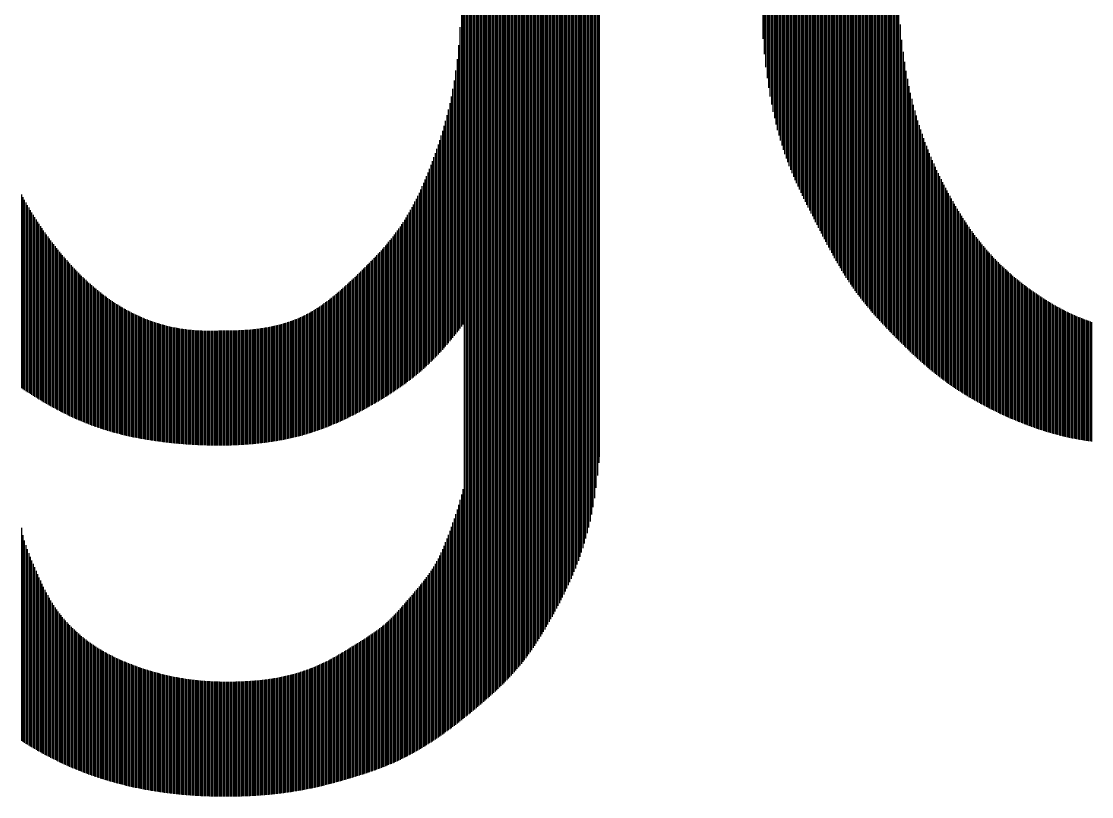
# Model space of a CAD drawing. Extents: x -2502 to 14741, y -2417 to 9756.
# Drawn here: x 14424.6 to 14523.5, y -1718.4 to -1646.8 of the extents above; entities that cross this region are included whole.
import ezdxf
from ezdxf.enums import TextEntityAlignment as Align

# ---------------------------------------------------------------- set-up
doc = ezdxf.new("R2010")
doc.units = 0
doc.header["$LTSCALE"] = 60
doc.header["$MEASUREMENT"] = 0
doc.layers.add('RLA-FORMATO', color=7, linetype='CONTINUOUS')
doc.layers.add('RLA-LOGO', color=7, linetype='CONTINUOUS')
doc.styles.add('ROMAND', font='romand', dxfattribs={"height": 31.5})
doc.styles.add('ROMANS', font='ROMANS.shx', dxfattribs={"height": 16.87})

# ---------------------------------------------------------------- blocks, each defined once
blk = doc.blocks.new('viñeta-rl')
at = {"layer": 'RLA-LOGO', "color": 8, "true_color": 0x707070}
for p, q in [((-89.316, 269.608), (-89.316, 244.897)), ((-89.271, 269.608), (-89.271, 232.77)), ((-89.226, 269.608), (-89.226, 232.807)), ((-89.181, 269.608), (-89.181, 232.844)), ((-89.136, 269.608), (-89.136, 232.881)), ((-89.091, 269.608), (-89.091, 232.918)), ((-89.046, 269.608), (-89.046, 232.956)), ((-89.001, 269.608), (-89.001, 232.994)), ((-88.956, 269.608), (-88.956, 233.032)), ((-88.911, 269.608), (-88.911, 233.07)), ((-88.866, 269.608), (-88.866, 233.108)), ((-88.821, 269.608), (-88.821, 233.147)), ((-88.776, 269.608), (-88.776, 233.185)), ((-88.731, 269.608), (-88.731, 233.224)), ((-88.686, 269.608), (-88.686, 233.264)), ((-88.641, 269.608), (-88.641, 233.303)), ((-88.596, 269.608), (-88.596, 233.343)), ((-88.551, 269.608), (-88.551, 233.383)), ((-88.506, 269.608), (-88.506, 233.423)), ((-88.461, 269.608), (-88.461, 233.464)), ((-88.416, 269.608), (-88.416, 233.505)), ((-88.371, 269.608), (-88.371, 233.546)), ((-88.326, 269.608), (-88.326, 233.588)), ((-88.281, 269.608), (-88.281, 233.63)), ((-88.236, 269.608), (-88.236, 233.673)), ((-88.191, 269.608), (-88.191, 233.716)), ((-88.146, 269.608), (-88.146, 233.76)), ((-88.101, 269.608), (-88.101, 233.805)), ((-88.056, 269.608), (-88.056, 233.85)), ((-88.011, 269.608), (-88.011, 233.895)), ((-87.966, 269.608), (-87.966, 233.942)), ((-87.921, 269.608), (-87.921, 233.989)), ((-87.876, 269.608), (-87.876, 234.036)), ((-87.831, 269.608), (-87.831, 234.085)), ((-87.786, 269.608), (-87.786, 234.135)), ((-87.741, 269.608), (-87.741, 234.185)), ((-87.696, 269.608), (-87.696, 234.237)), ((-87.651, 269.608), (-87.651, 234.289)), ((-87.606, 269.608), (-87.606, 234.343)), ((-87.561, 269.608), (-87.561, 234.398)), ((-87.516, 269.608), (-87.516, 234.455)), ((-87.471, 269.608), (-87.471, 234.512)), ((-87.426, 269.608), (-87.426, 234.571)), ((-87.381, 269.608), (-87.381, 234.631)), ((-87.336, 269.608), (-87.336, 234.693)), ((-87.291, 269.608), (-87.291, 234.756)), ((-87.246, 269.608), (-87.246, 234.82)), ((-87.201, 269.608), (-87.201, 234.885)), ((-87.156, 269.608), (-87.156, 234.952)), ((-87.111, 269.608), (-87.111, 235.02)), ((-87.066, 269.608), (-87.066, 235.089)), ((-87.021, 269.608), (-87.021, 235.16)), ((-86.976, 269.608), (-86.976, 235.232)), ((-86.931, 269.608), (-86.931, 235.305)), ((-86.886, 269.608), (-86.886, 235.379)), ((-86.841, 269.608), (-86.841, 235.455)), ((-86.796, 269.608), (-86.796, 235.531)), ((-86.751, 269.608), (-86.751, 235.609)), ((-86.706, 269.608), (-86.706, 235.687)), ((-86.661, 269.608), (-86.661, 235.767)), ((-86.616, 269.608), (-86.616, 235.847)), ((-86.571, 269.608), (-86.571, 235.929)), ((-86.526, 269.608), (-86.526, 236.011)), ((-86.481, 269.608), (-86.481, 236.094)), ((-86.436, 269.608), (-86.436, 236.179)), ((-86.391, 269.608), (-86.391, 236.265)), ((-86.346, 269.608), (-86.346, 236.352)), ((-86.301, 269.608), (-86.301, 236.441)), ((-86.256, 269.608), (-86.256, 236.531)), ((-86.211, 269.608), (-86.211, 236.623)), ((-86.166, 269.608), (-86.166, 236.717)), ((-86.121, 269.608), (-86.121, 236.814)), ((-86.076, 269.608), (-86.076, 236.912)), ((-86.031, 269.608), (-86.031, 237.013)), ((-85.986, 269.608), (-85.986, 237.117)), ((-85.941, 269.608), (-85.941, 237.224)), ((-85.896, 269.608), (-85.896, 237.334)), ((-85.851, 269.608), (-85.851, 237.448)), ((-85.806, 269.608), (-85.806, 237.567)), ((-85.761, 269.608), (-85.761, 237.69)), ((-85.716, 269.608), (-85.716, 237.82)), ((-85.671, 269.608), (-85.671, 237.956)), ((-85.626, 269.608), (-85.626, 238.099)), ((-85.581, 269.608), (-85.581, 238.251)), ((-85.536, 269.608), (-85.536, 238.414)), ((-85.491, 269.608), (-85.491, 238.588)), ((-85.446, 269.608), (-85.446, 238.778)), ((-85.401, 269.608), (-85.401, 238.987)), ((-85.356, 269.608), (-85.356, 239.221)), ((-85.311, 269.608), (-85.311, 239.492)), ((-85.266, 269.608), (-85.266, 239.814)), ((-85.221, 269.608), (-85.221, 240.188)), ((-85.176, 269.608), (-85.176, 240.587)), ((-85.154, 240.771), (-85.154, 269.608)), ((-75.992, 266.874), (-75.992, 244.388)), ((-75.947, 266.918), (-75.947, 244.343)), ((-76.307, 266.548), (-76.307, 244.71)), ((-76.262, 266.596), (-76.262, 244.663)), ((-76.217, 266.643), (-76.217, 244.617)), ((-76.172, 266.69), (-76.172, 244.571)), ((-76.127, 266.737), (-76.127, 244.525)), ((-76.082, 266.783), (-76.082, 244.479)), ((-76.037, 266.829), (-76.037, 244.434)), ((-89.361, 266.409), (-89.361, 244.837)), ((-76.622, 266.195), (-76.622, 245.049)), ((-76.577, 266.248), (-76.577, 245)), ((-76.532, 266.299), (-76.532, 244.95)), ((-76.487, 266.35), (-76.487, 244.901)), ((-76.442, 266.4), (-76.442, 244.853)), ((-76.397, 266.45), (-76.397, 244.805)), ((-76.352, 266.499), (-76.352, 244.757)), ((-76.892, 265.866), (-76.892, 245.36)), ((-76.847, 265.923), (-76.847, 245.307)), ((-76.802, 265.979), (-76.802, 245.254)), ((-76.757, 266.034), (-76.757, 245.202)), ((-76.712, 266.089), (-76.712, 245.151)), ((-76.667, 266.142), (-76.667, 245.1)), ((-77.117, 265.568), (-77.117, 245.64)), ((-77.072, 265.63), (-77.072, 245.582)), ((-77.027, 265.69), (-77.027, 245.526)), ((-76.982, 265.75), (-76.982, 245.47)), ((-76.937, 265.809), (-76.937, 245.415)), ((-77.342, 265.242), (-77.342, 245.944)), ((-77.297, 265.31), (-77.297, 245.881)), ((-77.252, 265.376), (-77.252, 245.819)), ((-77.207, 265.441), (-77.207, 245.758)), ((-77.162, 265.505), (-77.162, 245.698)), ((-77.567, 264.887), (-77.567, 246.28)), ((-77.522, 264.961), (-77.522, 246.21)), ((-77.477, 265.033), (-77.477, 246.142)), ((-77.432, 265.104), (-77.432, 246.075)), ((-77.387, 265.174), (-77.387, 246.009)), ((-77.747, 264.582), (-77.747, 246.571)), ((-77.702, 264.66), (-77.702, 246.497)), ((-77.657, 264.737), (-77.657, 246.423)), ((-77.612, 264.812), (-77.612, 246.351)), ((-77.927, 264.259), (-77.927, 246.882)), ((-77.882, 264.341), (-77.882, 246.803)), ((-77.837, 264.422), (-77.837, 246.725)), ((-77.792, 264.503), (-77.792, 246.647)), ((-78.107, 263.92), (-78.107, 247.211)), ((-78.062, 264.006), (-78.062, 247.127)), ((-78.017, 264.091), (-78.017, 247.045)), ((-77.972, 264.175), (-77.972, 246.963)), ((-78.287, 263.568), (-78.287, 247.553)), ((-78.242, 263.657), (-78.242, 247.467)), ((-78.197, 263.745), (-78.197, 247.381)), ((-78.152, 263.833), (-78.152, 247.295)), ((-78.422, 263.298), (-78.422, 247.816)), ((-78.377, 263.389), (-78.377, 247.728)), ((-78.332, 263.478), (-78.332, 247.641)), ((-78.602, 262.934), (-78.602, 248.17)), ((-78.557, 263.026), (-78.557, 248.081)), ((-78.512, 263.117), (-78.512, 247.993)), ((-78.467, 263.208), (-78.467, 247.905)), ((-78.737, 262.657), (-78.737, 248.438)), ((-78.692, 262.75), (-78.692, 248.348)), ((-78.647, 262.842), (-78.647, 248.259)), ((-78.917, 262.276), (-78.917, 248.803)), ((-78.872, 262.373), (-78.872, 248.71)), ((-78.827, 262.469), (-78.827, 248.619)), ((-78.782, 262.563), (-78.782, 248.528)), ((-79.052, 261.976), (-79.052, 249.088)), ((-79.007, 262.078), (-79.007, 248.992)), ((-78.962, 262.178), (-78.962, 248.897)), ((-79.187, 261.659), (-79.187, 249.39)), ((-79.142, 261.767), (-79.142, 249.287)), ((-79.097, 261.873), (-79.097, 249.187)), ((-79.322, 261.316), (-79.322, 249.716)), ((-79.277, 261.434), (-79.277, 249.604)), ((-79.232, 261.548), (-79.232, 249.495)), ((-79.457, 260.934), (-79.457, 250.079)), ((-79.412, 261.067), (-79.412, 249.953)), ((-79.367, 261.194), (-79.367, 249.832)), ((-79.547, 260.645), (-79.547, 250.352)), ((-79.502, 260.794), (-79.502, 250.212)), ((-79.637, 260.322), (-79.637, 250.655)), ((-79.592, 260.488), (-79.592, 250.499)), ((-79.727, 259.956), (-79.727, 250.997)), ((-79.682, 260.145), (-79.682, 250.82)), ((-79.772, 259.754), (-79.772, 251.186)), ((-79.862, 259.307), (-79.862, 251.612)), ((-79.817, 259.538), (-79.817, 251.39)), ((-79.907, 259.06), (-79.907, 251.855)), ((-79.952, 258.793), (-79.952, 252.123)), ((-79.997, 258.501), (-79.997, 252.423)), ((-80.042, 258.175), (-80.042, 252.764)), ((-80.087, 257.8), (-80.087, 253.156)), ((-80.132, 257.348), (-80.132, 253.628)), ((-89.406, 254.917), (-89.406, 244.777)), ((-75.902, 254.077), (-75.902, 244.299)), ((-89.451, 253.994), (-89.451, 244.718)), ((-89.496, 253.439), (-89.496, 244.659)), ((-75.857, 253.604), (-75.857, 244.254)), ((-75.812, 253.237), (-75.812, 244.21)), ((-89.541, 253.008), (-89.541, 244.601)), ((-75.767, 252.925), (-75.767, 244.166)), ((-89.631, 252.355), (-89.631, 244.488)), ((-89.586, 252.655), (-89.586, 244.544)), ((-75.722, 252.65), (-75.722, 244.122)), ((-75.677, 252.404), (-75.677, 244.079)), ((-89.676, 252.094), (-89.676, 244.432)), ((-75.632, 252.18), (-75.632, 244.036)), ((-89.721, 251.863), (-89.721, 244.377)), ((-75.587, 251.973), (-75.587, 243.993)), ((-75.542, 251.781), (-75.542, 243.95)), ((-89.811, 251.461), (-89.811, 244.27)), ((-89.766, 251.654), (-89.766, 244.323)), ((-75.497, 251.601), (-75.497, 243.908)), ((-75.452, 251.432), (-75.452, 243.866)), ((-89.901, 251.113), (-89.901, 244.165)), ((-89.856, 251.282), (-89.856, 244.217)), ((-75.407, 251.272), (-75.407, 243.825)), ((-75.362, 251.12), (-75.362, 243.784)), ((-89.991, 250.801), (-89.991, 244.063)), ((-89.946, 250.953), (-89.946, 244.114)), ((-75.317, 250.976), (-75.317, 243.743)), ((-75.272, 250.838), (-75.272, 243.702)), ((-75.227, 250.705), (-75.227, 243.663)), ((-90.126, 250.377), (-90.126, 243.916)), ((-90.081, 250.513), (-90.081, 243.964)), ((-90.036, 250.654), (-90.036, 244.013)), ((-75.182, 250.578), (-75.182, 243.623)), ((-75.137, 250.456), (-75.137, 243.584)), ((-90.216, 250.116), (-90.216, 243.822)), ((-90.171, 250.245), (-90.171, 243.869)), ((-75.092, 250.337), (-75.092, 243.545)), ((-75.047, 250.222), (-75.047, 243.507)), ((-75.002, 250.111), (-75.002, 243.469)), ((-90.351, 249.75), (-90.351, 243.686)), ((-90.306, 249.869), (-90.306, 243.731)), ((-90.261, 249.991), (-90.261, 243.776)), ((-74.957, 250.002), (-74.957, 243.431)), ((-74.912, 249.897), (-74.912, 243.394)), ((-74.867, 249.794), (-74.867, 243.358)), ((-90.486, 249.409), (-90.486, 243.558)), ((-90.441, 249.52), (-90.441, 243.6)), ((-90.396, 249.634), (-90.396, 243.643)), ((-74.822, 249.693), (-74.822, 243.321)), ((-74.777, 249.595), (-74.777, 243.286)), ((-74.732, 249.499), (-74.732, 243.25)), ((-74.687, 249.405), (-74.687, 243.216)), ((-90.621, 249.093), (-90.621, 243.436)), ((-90.576, 249.196), (-90.576, 243.476)), ((-90.531, 249.301), (-90.531, 243.516)), ((-74.642, 249.313), (-74.642, 243.181)), ((-74.597, 249.223), (-74.597, 243.147)), ((-74.552, 249.134), (-74.552, 243.114)), ((-102.951, 248.841), (-102.951, 242.884)), ((-102.906, 248.757), (-102.906, 242.853)), ((-90.756, 248.802), (-90.756, 243.32)), ((-90.711, 248.897), (-90.711, 243.358)), ((-90.666, 248.994), (-90.666, 243.396)), ((-74.507, 249.048), (-74.507, 243.081)), ((-74.462, 248.962), (-74.462, 243.049)), ((-74.417, 248.878), (-74.417, 243.016)), ((-74.372, 248.796), (-74.372, 242.985)), ((-102.861, 248.675), (-102.861, 242.823)), ((-102.816, 248.594), (-102.816, 242.792)), ((-102.771, 248.516), (-102.771, 242.762)), ((-102.726, 248.438), (-102.726, 242.733)), ((-90.936, 248.451), (-90.936, 243.174)), ((-90.891, 248.535), (-90.891, 243.21)), ((-90.846, 248.622), (-90.846, 243.246)), ((-90.801, 248.711), (-90.801, 243.283)), ((-74.327, 248.714), (-74.327, 242.953)), ((-74.282, 248.634), (-74.282, 242.923)), ((-74.237, 248.556), (-74.237, 242.892)), ((-74.192, 248.479), (-74.192, 242.862)), ((-74.147, 248.403), (-74.147, 242.832)), ((-102.681, 248.362), (-102.681, 242.703)), ((-102.636, 248.288), (-102.636, 242.675)), ((-102.591, 248.215), (-102.591, 242.646)), ((-102.546, 248.143), (-102.546, 242.618)), ((-102.501, 248.072), (-102.501, 242.589)), ((-91.116, 248.138), (-91.116, 243.037)), ((-91.071, 248.213), (-91.071, 243.071)), ((-91.026, 248.29), (-91.026, 243.105)), ((-90.981, 248.369), (-90.981, 243.139)), ((-74.102, 248.329), (-74.102, 242.803)), ((-74.057, 248.256), (-74.057, 242.774)), ((-74.012, 248.184), (-74.012, 242.745)), ((-73.967, 248.113), (-73.967, 242.717)), ((-102.456, 248.003), (-102.456, 242.562)), ((-102.411, 247.935), (-102.411, 242.534)), ((-102.366, 247.868), (-102.366, 242.507)), ((-102.321, 247.802), (-102.321, 242.48)), ((-91.341, 247.793), (-91.341, 242.877)), ((-91.296, 247.858), (-91.296, 242.908)), ((-91.251, 247.925), (-91.251, 242.94)), ((-91.206, 247.994), (-91.206, 242.972)), ((-91.161, 248.065), (-91.161, 243.004)), ((-73.922, 248.044), (-73.922, 242.689)), ((-73.877, 247.976), (-73.877, 242.661)), ((-73.832, 247.909), (-73.832, 242.634)), ((-73.787, 247.844), (-73.787, 242.607)), ((-73.742, 247.779), (-73.742, 242.58)), ((-102.276, 247.737), (-102.276, 242.454)), ((-102.231, 247.673), (-102.231, 242.427)), ((-102.186, 247.61), (-102.186, 242.401)), ((-102.141, 247.548), (-102.141, 242.375)), ((-102.096, 247.486), (-102.096, 242.35)), ((-102.051, 247.426), (-102.051, 242.325)), ((-91.611, 247.436), (-91.611, 242.696)), ((-91.566, 247.492), (-91.566, 242.726)), ((-91.521, 247.549), (-91.521, 242.755)), ((-91.476, 247.608), (-91.476, 242.785)), ((-91.431, 247.668), (-91.431, 242.815)), ((-91.386, 247.729), (-91.386, 242.846)), ((-73.697, 247.716), (-73.697, 242.554)), ((-73.652, 247.654), (-73.652, 242.528)), ((-73.607, 247.593), (-73.607, 242.502)), ((-73.562, 247.533), (-73.562, 242.476)), ((-73.517, 247.474), (-73.517, 242.451)), ((-73.472, 247.416), (-73.472, 242.426)), ((-102.006, 247.367), (-102.006, 242.3)), ((-101.961, 247.308), (-101.961, 242.275)), ((-101.916, 247.25), (-101.916, 242.251)), ((-101.871, 247.193), (-101.871, 242.227)), ((-101.826, 247.137), (-101.826, 242.203)), ((-101.781, 247.081), (-101.781, 242.179)), ((-91.881, 247.121), (-91.881, 242.528)), ((-91.836, 247.171), (-91.836, 242.555)), ((-91.791, 247.222), (-91.791, 242.583)), ((-91.746, 247.274), (-91.746, 242.611)), ((-91.701, 247.327), (-91.701, 242.639)), ((-91.656, 247.381), (-91.656, 242.668)), ((-73.427, 247.36), (-73.427, 242.402)), ((-73.382, 247.304), (-73.382, 242.377)), ((-73.337, 247.249), (-73.337, 242.353)), ((-73.292, 247.196), (-73.292, 242.329)), ((-73.247, 247.143), (-73.247, 242.306)), ((-73.202, 247.091), (-73.202, 242.282)), ((-101.736, 247.027), (-101.736, 242.156)), ((-101.691, 246.973), (-101.691, 242.133)), ((-101.646, 246.92), (-101.646, 242.11)), ((-101.601, 246.867), (-101.601, 242.088)), ((-101.556, 246.816), (-101.556, 242.066)), ((-101.511, 246.765), (-101.511, 242.044)), ((-92.196, 246.787), (-92.196, 242.343)), ((-92.151, 246.833), (-92.151, 242.368)), ((-92.106, 246.879), (-92.106, 242.394)), ((-92.061, 246.927), (-92.061, 242.421)), ((-92.016, 246.974), (-92.016, 242.447)), ((-91.971, 247.023), (-91.971, 242.474)), ((-91.926, 247.071), (-91.926, 242.501)), ((-73.157, 247.041), (-73.157, 242.259)), ((-73.112, 246.991), (-73.112, 242.237)), ((-73.067, 246.942), (-73.067, 242.214)), ((-73.022, 246.894), (-73.022, 242.192)), ((-72.977, 246.847), (-72.977, 242.169)), ((-72.932, 246.801), (-72.932, 242.148)), ((-72.887, 246.755), (-72.887, 242.126)), ((-101.466, 246.714), (-101.466, 242.023)), ((-101.421, 246.665), (-101.421, 242.002)), ((-101.376, 246.616), (-101.376, 241.981)), ((-101.331, 246.568), (-101.331, 241.96)), ((-101.286, 246.521), (-101.286, 241.94)), ((-101.241, 246.475), (-101.241, 241.92)), ((-101.196, 246.429), (-101.196, 241.9)), ((-92.556, 246.43), (-92.556, 242.145)), ((-92.511, 246.474), (-92.511, 242.169)), ((-92.466, 246.518), (-92.466, 242.193)), ((-92.421, 246.562), (-92.421, 242.217)), ((-92.376, 246.606), (-92.376, 242.242)), ((-92.331, 246.651), (-92.331, 242.267)), ((-92.286, 246.696), (-92.286, 242.292)), ((-92.241, 246.741), (-92.241, 242.317)), ((-72.842, 246.711), (-72.842, 242.105)), ((-72.797, 246.667), (-72.797, 242.083)), ((-72.752, 246.624), (-72.752, 242.062)), ((-72.707, 246.581), (-72.707, 242.042)), ((-72.662, 246.539), (-72.662, 242.021)), ((-72.617, 246.498), (-72.617, 242.001)), ((-72.572, 246.458), (-72.572, 241.981)), ((-101.151, 246.384), (-101.151, 241.881)), ((-101.106, 246.339), (-101.106, 241.861)), ((-101.061, 246.295), (-101.061, 241.843)), ((-101.016, 246.252), (-101.016, 241.824)), ((-100.971, 246.21), (-100.971, 241.806)), ((-100.926, 246.168), (-100.926, 241.788)), ((-100.881, 246.127), (-100.881, 241.77)), ((-92.871, 246.131), (-92.871, 241.984)), ((-92.826, 246.173), (-92.826, 242.006)), ((-92.781, 246.215), (-92.781, 242.029)), ((-92.736, 246.257), (-92.736, 242.051)), ((-92.691, 246.3), (-92.691, 242.074)), ((-92.646, 246.343), (-92.646, 242.098)), ((-92.601, 246.387), (-92.601, 242.121)), ((-72.527, 246.418), (-72.527, 241.961)), ((-72.482, 246.378), (-72.482, 241.941)), ((-72.437, 246.34), (-72.437, 241.922)), ((-72.392, 246.301), (-72.392, 241.903)), ((-72.347, 246.264), (-72.347, 241.884)), ((-72.302, 246.227), (-72.302, 241.865)), ((-72.257, 246.19), (-72.257, 241.847)), ((-72.212, 246.154), (-72.212, 241.829)), ((-72.167, 246.119), (-72.167, 241.811)), ((-100.836, 246.087), (-100.836, 241.753)), ((-100.791, 246.047), (-100.791, 241.736)), ((-100.746, 246.009), (-100.746, 241.719)), ((-100.701, 245.97), (-100.701, 241.703)), ((-100.656, 245.933), (-100.656, 241.687)), ((-100.611, 245.896), (-100.611, 241.671)), ((-100.566, 245.859), (-100.566, 241.656)), ((-100.521, 245.823), (-100.521, 241.641)), ((-100.476, 245.788), (-100.476, 241.626)), ((-93.276, 245.772), (-93.276, 241.797)), ((-93.231, 245.81), (-93.231, 241.817)), ((-93.186, 245.849), (-93.186, 241.837)), ((-93.141, 245.887), (-93.141, 241.857)), ((-93.096, 245.927), (-93.096, 241.877)), ((-93.051, 245.967), (-93.051, 241.898)), ((-93.006, 246.007), (-93.006, 241.919)), ((-92.961, 246.048), (-92.961, 241.941)), ((-92.916, 246.089), (-92.916, 241.962)), ((-72.122, 246.084), (-72.122, 241.793)), ((-72.077, 246.049), (-72.077, 241.775)), ((-72.032, 246.015), (-72.032, 241.758)), ((-71.987, 245.982), (-71.987, 241.741)), ((-71.942, 245.949), (-71.942, 241.724)), ((-71.897, 245.916), (-71.897, 241.708)), ((-71.852, 245.884), (-71.852, 241.691)), ((-71.807, 245.852), (-71.807, 241.675)), ((-71.762, 245.821), (-71.762, 241.659)), ((-71.717, 245.79), (-71.717, 241.644)), ((-100.431, 245.754), (-100.431, 241.611)), ((-100.386, 245.72), (-100.386, 241.597)), ((-100.341, 245.687), (-100.341, 241.583)), ((-100.296, 245.654), (-100.296, 241.569)), ((-100.251, 245.622), (-100.251, 241.556)), ((-100.206, 245.591), (-100.206, 241.543)), ((-100.161, 245.56), (-100.161, 241.53)), ((-100.116, 245.53), (-100.116, 241.517)), ((-100.071, 245.5), (-100.071, 241.505)), ((-100.026, 245.471), (-100.026, 241.493)), ((-99.981, 245.443), (-99.981, 241.481)), ((-93.681, 245.46), (-93.681, 241.633)), ((-93.636, 245.492), (-93.636, 241.65)), ((-93.591, 245.525), (-93.591, 241.667)), ((-93.546, 245.558), (-93.546, 241.685)), ((-93.501, 245.592), (-93.501, 241.703)), ((-93.456, 245.627), (-93.456, 241.721)), ((-93.411, 245.662), (-93.411, 241.74)), ((-93.366, 245.698), (-93.366, 241.759)), ((-93.321, 245.735), (-93.321, 241.778)), ((-71.672, 245.759), (-71.672, 241.628)), ((-71.627, 245.729), (-71.627, 241.613)), ((-71.582, 245.699), (-71.582, 241.598)), ((-71.537, 245.67), (-71.537, 241.584)), ((-71.492, 245.641), (-71.492, 241.569)), ((-71.447, 245.612), (-71.447, 241.555)), ((-71.402, 245.584), (-71.402, 241.541)), ((-71.357, 245.556), (-71.357, 241.528)), ((-71.312, 245.529), (-71.312, 241.514)), ((-71.267, 245.502), (-71.267, 241.501)), ((-71.222, 245.476), (-71.222, 241.488)), ((-71.177, 245.449), (-71.177, 241.476)), ((-99.936, 245.415), (-99.936, 241.47)), ((-99.891, 245.388), (-99.891, 241.458)), ((-99.846, 245.361), (-99.846, 241.447)), ((-99.801, 245.335), (-99.801, 241.437)), ((-99.756, 245.31), (-99.756, 241.426)), ((-99.711, 245.285), (-99.711, 241.416)), ((-99.666, 245.26), (-99.666, 241.406)), ((-99.621, 245.236), (-99.621, 241.396)), ((-99.576, 245.213), (-99.576, 241.386)), ((-99.531, 245.19), (-99.531, 241.377)), ((-99.486, 245.168), (-99.486, 241.367)), ((-99.441, 245.146), (-99.441, 241.358)), ((-99.396, 245.125), (-99.396, 241.35)), ((-99.351, 245.104), (-99.351, 241.341)), ((-94.266, 245.109), (-94.266, 241.44)), ((-94.221, 245.132), (-94.221, 241.453)), ((-94.176, 245.155), (-94.176, 241.466)), ((-94.131, 245.179), (-94.131, 241.48)), ((-94.086, 245.204), (-94.086, 241.494)), ((-94.041, 245.229), (-94.041, 241.508)), ((-93.996, 245.255), (-93.996, 241.523)), ((-93.951, 245.282), (-93.951, 241.537)), ((-93.906, 245.31), (-93.906, 241.553)), ((-93.861, 245.339), (-93.861, 241.568)), ((-93.816, 245.368), (-93.816, 241.584)), ((-93.771, 245.398), (-93.771, 241.6)), ((-93.726, 245.428), (-93.726, 241.616)), ((-71.132, 245.424), (-71.132, 241.463)), ((-71.087, 245.398), (-71.087, 241.451)), ((-71.042, 245.374), (-71.042, 241.439)), ((-70.997, 245.349), (-70.997, 241.428)), ((-70.952, 245.325), (-70.952, 241.416)), ((-70.907, 245.301), (-70.907, 241.405)), ((-70.862, 245.278), (-70.862, 241.394)), ((-70.817, 245.255), (-70.817, 241.384)), ((-70.772, 245.233), (-70.772, 241.374)), ((-70.727, 245.211), (-70.727, 241.364)), ((-70.682, 245.189), (-70.682, 241.354)), ((-70.637, 245.168), (-70.637, 241.344)), ((-70.592, 245.148), (-70.592, 241.335)), ((-70.547, 245.127), (-70.547, 241.326)), ((-70.502, 245.108), (-70.502, 241.318)), ((-99.306, 245.084), (-99.306, 241.333)), ((-99.261, 245.064), (-99.261, 241.324)), ((-99.216, 245.045), (-99.216, 241.316)), ((-99.171, 245.026), (-99.171, 241.308)), ((-99.126, 245.008), (-99.126, 241.301)), ((-99.081, 244.99), (-99.081, 241.293)), ((-99.036, 244.973), (-99.036, 241.286)), ((-98.991, 244.956), (-98.991, 241.279)), ((-98.946, 244.94), (-98.946, 241.272)), ((-98.901, 244.924), (-98.901, 241.265)), ((-98.856, 244.909), (-98.856, 241.259)), ((-98.811, 244.894), (-98.811, 241.252)), ((-98.766, 244.88), (-98.766, 241.246)), ((-98.721, 244.866), (-98.721, 241.24)), ((-98.676, 244.852), (-98.676, 241.234)), ((-98.631, 244.839), (-98.631, 241.228)), ((-98.586, 244.827), (-98.586, 241.222)), ((-98.541, 244.815), (-98.541, 241.217)), ((-98.496, 244.803), (-98.496, 241.212)), ((-98.451, 244.792), (-98.451, 241.206)), ((-98.406, 244.781), (-98.406, 241.201)), ((-95.256, 244.778), (-95.256, 241.231)), ((-95.211, 244.788), (-95.211, 241.237)), ((-95.166, 244.798), (-95.166, 241.245)), ((-95.121, 244.808), (-95.121, 241.252)), ((-95.076, 244.819), (-95.076, 241.259)), ((-95.031, 244.83), (-95.031, 241.267)), ((-94.986, 244.842), (-94.986, 241.275)), ((-94.941, 244.855), (-94.941, 241.283)), ((-94.896, 244.867), (-94.896, 241.292)), ((-94.851, 244.881), (-94.851, 241.301)), ((-94.806, 244.895), (-94.806, 241.31)), ((-94.761, 244.909), (-94.761, 241.319)), ((-94.716, 244.924), (-94.716, 241.328)), ((-94.671, 244.94), (-94.671, 241.338)), ((-94.626, 244.956), (-94.626, 241.348)), ((-94.581, 244.973), (-94.581, 241.359)), ((-94.536, 244.99), (-94.536, 241.369)), ((-94.491, 245.008), (-94.491, 241.38)), ((-94.446, 245.027), (-94.446, 241.392)), ((-94.401, 245.046), (-94.401, 241.403)), ((-94.356, 245.067), (-94.356, 241.415)), ((-94.311, 245.088), (-94.311, 241.428)), ((-89.315, 239.959), (-89.315, 244.899)), ((-70.457, 245.088), (-70.457, 241.309)), ((-70.412, 245.069), (-70.412, 241.301)), ((-70.367, 245.051), (-70.367, 241.293)), ((-70.322, 245.032), (-70.322, 241.286)), ((-70.277, 245.015), (-70.277, 241.278)), ((-70.232, 244.997), (-70.232, 241.271)), ((-70.187, 244.98), (-70.187, 241.264)), ((-70.142, 244.964), (-70.142, 241.258)), ((-70.097, 244.948), (-70.097, 241.252)), ((-70.052, 244.932), (-70.052, 241.246)), ((-70.007, 244.917), (-70.007, 241.24)), ((-98.361, 244.771), (-98.361, 241.196)), ((-98.316, 244.761), (-98.316, 241.192)), ((-98.271, 244.752), (-98.271, 241.187)), ((-98.226, 244.743), (-98.226, 241.182)), ((-98.181, 244.734), (-98.181, 241.178)), ((-98.136, 244.726), (-98.136, 241.174)), ((-98.091, 244.718), (-98.091, 241.17)), ((-98.046, 244.711), (-98.046, 241.166)), ((-98.001, 244.704), (-98.001, 241.162)), ((-97.956, 244.698), (-97.956, 241.158)), ((-97.911, 244.692), (-97.911, 241.155)), ((-97.866, 244.686), (-97.866, 241.151)), ((-97.821, 244.681), (-97.821, 241.148)), ((-97.776, 244.676), (-97.776, 241.145)), ((-97.731, 244.671), (-97.731, 241.142)), ((-97.686, 244.667), (-97.686, 241.139)), ((-97.641, 244.664), (-97.641, 241.136)), ((-97.596, 244.66), (-97.596, 241.134)), ((-97.551, 244.658), (-97.551, 241.132)), ((-97.506, 244.655), (-97.506, 241.129)), ((-97.461, 244.653), (-97.461, 241.127)), ((-97.416, 244.651), (-97.416, 241.125)), ((-97.371, 244.65), (-97.371, 241.124)), ((-97.326, 244.649), (-97.326, 241.122)), ((-97.281, 244.648), (-97.281, 241.121)), ((-97.236, 244.648), (-97.236, 241.119)), ((-97.191, 244.648), (-97.191, 241.118)), ((-97.146, 244.648), (-97.146, 241.117)), ((-97.101, 244.648), (-97.101, 241.116)), ((-97.056, 244.648), (-97.056, 241.116)), ((-97.011, 244.649), (-97.011, 241.115)), ((-96.966, 244.65), (-96.966, 241.115)), ((-96.921, 244.65), (-96.921, 241.115)), ((-96.876, 244.651), (-96.876, 241.115)), ((-96.831, 244.652), (-96.831, 241.115)), ((-96.786, 244.653), (-96.786, 241.115)), ((-96.741, 244.653), (-96.741, 241.115)), ((-96.696, 244.654), (-96.696, 241.116)), ((-96.651, 244.654), (-96.651, 241.117)), ((-96.606, 244.655), (-96.606, 241.118)), ((-96.561, 244.655), (-96.561, 241.119)), ((-96.516, 244.655), (-96.516, 241.12)), ((-96.471, 244.655), (-96.471, 241.122)), ((-96.426, 244.656), (-96.426, 241.123)), ((-96.381, 244.657), (-96.381, 241.125)), ((-96.336, 244.658), (-96.336, 241.127)), ((-96.291, 244.659), (-96.291, 241.13)), ((-96.246, 244.661), (-96.246, 241.132)), ((-96.201, 244.663), (-96.201, 241.134)), ((-96.156, 244.665), (-96.156, 241.137)), ((-96.111, 244.668), (-96.111, 241.14)), ((-96.066, 244.671), (-96.066, 241.143)), ((-96.021, 244.674), (-96.021, 241.146)), ((-95.976, 244.677), (-95.976, 241.15)), ((-95.931, 244.681), (-95.931, 241.153)), ((-95.886, 244.685), (-95.886, 241.157)), ((-95.841, 244.689), (-95.841, 241.161)), ((-95.796, 244.694), (-95.796, 241.165)), ((-95.751, 244.699), (-95.751, 241.17)), ((-95.706, 244.704), (-95.706, 241.174)), ((-95.661, 244.71), (-95.661, 241.179)), ((-95.616, 244.716), (-95.616, 241.184)), ((-95.571, 244.723), (-95.571, 241.189)), ((-95.526, 244.729), (-95.526, 241.194)), ((-95.481, 244.736), (-95.481, 241.2)), ((-95.436, 244.744), (-95.436, 241.206)), ((-95.391, 244.752), (-95.391, 241.212)), ((-95.346, 244.76), (-95.346, 241.218)), ((-95.301, 244.769), (-95.301, 241.224)), ((-89.316, 239.954), (-89.316, 232.734)), ((-89.406, 239.605), (-89.406, 232.662)), ((-89.361, 239.776), (-89.361, 232.698)), ((-89.496, 239.29), (-89.496, 232.591)), ((-89.451, 239.444), (-89.451, 232.627)), ((-89.631, 238.871), (-89.631, 232.487)), ((-89.586, 239.006), (-89.586, 232.521)), ((-89.541, 239.145), (-89.541, 232.556)), ((-102.951, 238.58), (-102.951, 232.021)), ((-89.721, 238.615), (-89.721, 232.419)), ((-89.676, 238.741), (-89.676, 232.453)), ((-102.906, 238.357), (-102.906, 231.992)), ((-102.861, 238.19), (-102.861, 231.964)), ((-89.856, 238.253), (-89.856, 232.319)), ((-89.811, 238.371), (-89.811, 232.352)), ((-89.766, 238.492), (-89.766, 232.385)), ((-102.816, 238.048), (-102.816, 231.936)), ((-102.771, 237.92), (-102.771, 231.908)), ((-89.991, 237.923), (-89.991, 232.222)), ((-89.946, 238.028), (-89.946, 232.254)), ((-89.901, 238.139), (-89.901, 232.287)), ((-102.726, 237.801), (-102.726, 231.88)), ((-102.681, 237.688), (-102.681, 231.853)), ((-102.636, 237.579), (-102.636, 231.826)), ((-90.171, 237.551), (-90.171, 232.098)), ((-90.126, 237.637), (-90.126, 232.128)), ((-90.081, 237.727), (-90.081, 232.159)), ((-90.036, 237.822), (-90.036, 232.191)), ((-102.591, 237.472), (-102.591, 231.8)), ((-102.546, 237.366), (-102.546, 231.774)), ((-102.501, 237.261), (-102.501, 231.748)), ((-90.351, 237.253), (-90.351, 231.979)), ((-90.306, 237.322), (-90.306, 232.008)), ((-90.261, 237.394), (-90.261, 232.037)), ((-90.216, 237.47), (-90.216, 232.067)), ((-102.456, 237.158), (-102.456, 231.722)), ((-102.411, 237.056), (-102.411, 231.697)), ((-102.366, 236.956), (-102.366, 231.672)), ((-90.621, 236.888), (-90.621, 231.81)), ((-90.576, 236.945), (-90.576, 231.837)), ((-90.531, 237.003), (-90.531, 231.865)), ((-90.486, 237.063), (-90.486, 231.893)), ((-90.441, 237.124), (-90.441, 231.921)), ((-90.396, 237.187), (-90.396, 231.95)), ((-102.321, 236.86), (-102.321, 231.647)), ((-102.276, 236.766), (-102.276, 231.623)), ((-102.231, 236.675), (-102.231, 231.599)), ((-102.186, 236.588), (-102.186, 231.575)), ((-90.891, 236.565), (-90.891, 231.655)), ((-90.846, 236.618), (-90.846, 231.68)), ((-90.801, 236.67), (-90.801, 231.705)), ((-90.756, 236.724), (-90.756, 231.731)), ((-90.711, 236.778), (-90.711, 231.757)), ((-90.666, 236.833), (-90.666, 231.783)), ((-102.141, 236.504), (-102.141, 231.551)), ((-102.096, 236.423), (-102.096, 231.528)), ((-102.051, 236.346), (-102.051, 231.505)), ((-102.006, 236.272), (-102.006, 231.482)), ((-91.161, 236.252), (-91.161, 231.512)), ((-91.116, 236.304), (-91.116, 231.535)), ((-91.071, 236.356), (-91.071, 231.558)), ((-91.026, 236.409), (-91.026, 231.581)), ((-90.981, 236.461), (-90.981, 231.605)), ((-90.936, 236.513), (-90.936, 231.63)), ((-101.961, 236.202), (-101.961, 231.46)), ((-101.916, 236.134), (-101.916, 231.437)), ((-101.871, 236.069), (-101.871, 231.415)), ((-101.826, 236.007), (-101.826, 231.393)), ((-101.781, 235.947), (-101.781, 231.372)), ((-101.736, 235.889), (-101.736, 231.351)), ((-91.476, 235.9), (-91.476, 231.362)), ((-91.431, 235.948), (-91.431, 231.382)), ((-91.386, 235.997), (-91.386, 231.403)), ((-91.341, 236.047), (-91.341, 231.424)), ((-91.296, 236.097), (-91.296, 231.445)), ((-91.251, 236.148), (-91.251, 231.467)), ((-91.206, 236.2), (-91.206, 231.489)), ((-101.691, 235.834), (-101.691, 231.33)), ((-101.646, 235.78), (-101.646, 231.309)), ((-101.601, 235.728), (-101.601, 231.288)), ((-101.556, 235.678), (-101.556, 231.268)), ((-101.511, 235.629), (-101.511, 231.248)), ((-101.466, 235.582), (-101.466, 231.228)), ((-91.836, 235.56), (-91.836, 231.212)), ((-91.791, 235.597), (-91.791, 231.229)), ((-91.746, 235.637), (-91.746, 231.247)), ((-91.701, 235.677), (-91.701, 231.265)), ((-91.656, 235.719), (-91.656, 231.284)), ((-91.611, 235.762), (-91.611, 231.303)), ((-91.566, 235.807), (-91.566, 231.322)), ((-91.521, 235.853), (-91.521, 231.342)), ((-101.421, 235.536), (-101.421, 231.209)), ((-101.376, 235.491), (-101.376, 231.189)), ((-101.331, 235.448), (-101.331, 231.17)), ((-101.286, 235.406), (-101.286, 231.152)), ((-101.241, 235.365), (-101.241, 231.133)), ((-101.196, 235.325), (-101.196, 231.115)), ((-101.151, 235.286), (-101.151, 231.097)), ((-101.106, 235.248), (-101.106, 231.079)), ((-92.286, 235.235), (-92.286, 231.049)), ((-92.241, 235.264), (-92.241, 231.064)), ((-92.196, 235.294), (-92.196, 231.08)), ((-92.151, 235.325), (-92.151, 231.095)), ((-92.106, 235.356), (-92.106, 231.111)), ((-92.061, 235.388), (-92.061, 231.127)), ((-92.016, 235.42), (-92.016, 231.144)), ((-91.971, 235.453), (-91.971, 231.16)), ((-91.926, 235.488), (-91.926, 231.177)), ((-91.881, 235.523), (-91.881, 231.194)), ((-101.061, 235.212), (-101.061, 231.062)), ((-101.016, 235.176), (-101.016, 231.044)), ((-100.971, 235.141), (-100.971, 231.027)), ((-100.926, 235.107), (-100.926, 231.01)), ((-100.881, 235.073), (-100.881, 230.994)), ((-100.836, 235.041), (-100.836, 230.977)), ((-100.791, 235.009), (-100.791, 230.961)), ((-100.746, 234.979), (-100.746, 230.945)), ((-100.701, 234.948), (-100.701, 230.93)), ((-100.656, 234.919), (-100.656, 230.915)), ((-92.826, 234.896), (-92.826, 230.878)), ((-92.781, 234.924), (-92.781, 230.891)), ((-92.736, 234.952), (-92.736, 230.905)), ((-92.691, 234.98), (-92.691, 230.919)), ((-92.646, 235.008), (-92.646, 230.933)), ((-92.601, 235.036), (-92.601, 230.947)), ((-92.556, 235.064), (-92.556, 230.961)), ((-92.511, 235.092), (-92.511, 230.975)), ((-92.466, 235.12), (-92.466, 230.99)), ((-92.421, 235.148), (-92.421, 231.004)), ((-92.376, 235.177), (-92.376, 231.019)), ((-92.331, 235.206), (-92.331, 231.034)), ((-100.611, 234.89), (-100.611, 230.899)), ((-100.566, 234.862), (-100.566, 230.884)), ((-100.521, 234.835), (-100.521, 230.87)), ((-100.476, 234.808), (-100.476, 230.855)), ((-100.431, 234.782), (-100.431, 230.841)), ((-100.386, 234.757), (-100.386, 230.827)), ((-100.341, 234.732), (-100.341, 230.814)), ((-100.296, 234.707), (-100.296, 230.8)), ((-100.251, 234.684), (-100.251, 230.787)), ((-100.206, 234.66), (-100.206, 230.774)), ((-100.161, 234.637), (-100.161, 230.761)), ((-100.116, 234.615), (-100.116, 230.748)), ((-100.071, 234.593), (-100.071, 230.736)), ((-100.026, 234.572), (-100.026, 230.724)), ((-93.366, 234.575), (-93.366, 230.724)), ((-93.321, 234.6), (-93.321, 230.736)), ((-93.276, 234.626), (-93.276, 230.749)), ((-93.231, 234.652), (-93.231, 230.761)), ((-93.186, 234.678), (-93.186, 230.773)), ((-93.141, 234.704), (-93.141, 230.786)), ((-93.096, 234.731), (-93.096, 230.799)), ((-93.051, 234.758), (-93.051, 230.811)), ((-93.006, 234.785), (-93.006, 230.824)), ((-92.961, 234.813), (-92.961, 230.838)), ((-92.916, 234.84), (-92.916, 230.851)), ((-92.871, 234.868), (-92.871, 230.864)), ((-99.981, 234.551), (-99.981, 230.712)), ((-99.936, 234.53), (-99.936, 230.7)), ((-99.891, 234.51), (-99.891, 230.688)), ((-99.846, 234.49), (-99.846, 230.677)), ((-99.801, 234.471), (-99.801, 230.666)), ((-99.756, 234.452), (-99.756, 230.655)), ((-99.711, 234.433), (-99.711, 230.644)), ((-99.666, 234.415), (-99.666, 230.633)), ((-99.621, 234.397), (-99.621, 230.623)), ((-99.576, 234.38), (-99.576, 230.613)), ((-99.531, 234.362), (-99.531, 230.603)), ((-99.486, 234.345), (-99.486, 230.593)), ((-99.441, 234.329), (-99.441, 230.583)), ((-99.396, 234.313), (-99.396, 230.574)), ((-99.351, 234.297), (-99.351, 230.565)), ((-99.306, 234.281), (-99.306, 230.556)), ((-99.261, 234.266), (-99.261, 230.547)), ((-99.216, 234.251), (-99.216, 230.538)), ((-99.171, 234.236), (-99.171, 230.53)), ((-94.086, 234.239), (-94.086, 230.554)), ((-94.041, 234.257), (-94.041, 230.563)), ((-93.996, 234.275), (-93.996, 230.572)), ((-93.951, 234.293), (-93.951, 230.582)), ((-93.906, 234.312), (-93.906, 230.592)), ((-93.861, 234.331), (-93.861, 230.602)), ((-93.816, 234.35), (-93.816, 230.613)), ((-93.771, 234.371), (-93.771, 230.623)), ((-93.726, 234.391), (-93.726, 230.634)), ((-93.681, 234.413), (-93.681, 230.644)), ((-93.636, 234.434), (-93.636, 230.655)), ((-93.591, 234.457), (-93.591, 230.666)), ((-93.546, 234.479), (-93.546, 230.678)), ((-93.501, 234.503), (-93.501, 230.689)), ((-93.456, 234.526), (-93.456, 230.701)), ((-93.411, 234.551), (-93.411, 230.712)), ((-99.126, 234.221), (-99.126, 230.521)), ((-99.081, 234.207), (-99.081, 230.513)), ((-99.036, 234.193), (-99.036, 230.505)), ((-98.991, 234.18), (-98.991, 230.497)), ((-98.946, 234.166), (-98.946, 230.49)), ((-98.901, 234.153), (-98.901, 230.482)), ((-98.856, 234.14), (-98.856, 230.475)), ((-98.811, 234.128), (-98.811, 230.468)), ((-98.766, 234.115), (-98.766, 230.461)), ((-98.721, 234.103), (-98.721, 230.454)), ((-98.676, 234.091), (-98.676, 230.448)), ((-98.631, 234.08), (-98.631, 230.441)), ((-98.586, 234.069), (-98.586, 230.435)), ((-98.541, 234.058), (-98.541, 230.429)), ((-98.496, 234.047), (-98.496, 230.423)), ((-98.451, 234.037), (-98.451, 230.417)), ((-98.406, 234.027), (-98.406, 230.411)), ((-98.361, 234.017), (-98.361, 230.406)), ((-98.316, 234.007), (-98.316, 230.401)), ((-98.271, 233.998), (-98.271, 230.396)), ((-98.226, 233.989), (-98.226, 230.391)), ((-98.181, 233.981), (-98.181, 230.386)), ((-98.136, 233.972), (-98.136, 230.381)), ((-98.091, 233.964), (-98.091, 230.377)), ((-98.046, 233.956), (-98.046, 230.372)), ((-98.001, 233.949), (-98.001, 230.368)), ((-97.956, 233.942), (-97.956, 230.364)), ((-97.911, 233.935), (-97.911, 230.36)), ((-97.866, 233.928), (-97.866, 230.356)), ((-97.821, 233.922), (-97.821, 230.353)), ((-97.776, 233.916), (-97.776, 230.349)), ((-97.731, 233.91), (-97.731, 230.346)), ((-97.686, 233.904), (-97.686, 230.343)), ((-95.481, 233.906), (-95.481, 230.356)), ((-95.436, 233.911), (-95.436, 230.36)), ((-95.391, 233.917), (-95.391, 230.364)), ((-95.346, 233.923), (-95.346, 230.368)), ((-95.301, 233.929), (-95.301, 230.372)), ((-95.256, 233.936), (-95.256, 230.376)), ((-95.211, 233.943), (-95.211, 230.381)), ((-95.166, 233.95), (-95.166, 230.386)), ((-95.121, 233.958), (-95.121, 230.391)), ((-95.076, 233.966), (-95.076, 230.396)), ((-95.031, 233.974), (-95.031, 230.401)), ((-94.986, 233.983), (-94.986, 230.406)), ((-94.941, 233.992), (-94.941, 230.412)), ((-94.896, 234.001), (-94.896, 230.418)), ((-94.851, 234.011), (-94.851, 230.424)), ((-94.806, 234.021), (-94.806, 230.43)), ((-94.761, 234.032), (-94.761, 230.436)), ((-94.716, 234.043), (-94.716, 230.443)), ((-94.671, 234.054), (-94.671, 230.449)), ((-94.626, 234.066), (-94.626, 230.456)), ((-94.581, 234.078), (-94.581, 230.463)), ((-94.536, 234.091), (-94.536, 230.471)), ((-94.491, 234.104), (-94.491, 230.478)), ((-94.446, 234.117), (-94.446, 230.486)), ((-94.401, 234.131), (-94.401, 230.493)), ((-94.356, 234.145), (-94.356, 230.501)), ((-94.311, 234.16), (-94.311, 230.51)), ((-94.266, 234.175), (-94.266, 230.518)), ((-94.221, 234.19), (-94.221, 230.527)), ((-94.176, 234.206), (-94.176, 230.535)), ((-94.131, 234.223), (-94.131, 230.544)), ((-97.641, 233.899), (-97.641, 230.34)), ((-97.596, 233.894), (-97.596, 230.337)), ((-97.551, 233.889), (-97.551, 230.334)), ((-97.506, 233.885), (-97.506, 230.332)), ((-97.461, 233.88), (-97.461, 230.329)), ((-97.416, 233.876), (-97.416, 230.327)), ((-97.371, 233.873), (-97.371, 230.325)), ((-97.326, 233.869), (-97.326, 230.323)), ((-97.281, 233.866), (-97.281, 230.321)), ((-97.236, 233.863), (-97.236, 230.319)), ((-97.191, 233.86), (-97.191, 230.317)), ((-97.146, 233.857), (-97.146, 230.316)), ((-97.101, 233.855), (-97.101, 230.315)), ((-97.056, 233.853), (-97.056, 230.313)), ((-97.011, 233.851), (-97.011, 230.312)), ((-96.966, 233.849), (-96.966, 230.312)), ((-96.921, 233.848), (-96.921, 230.311)), ((-96.876, 233.847), (-96.876, 230.31)), ((-96.831, 233.846), (-96.831, 230.31)), ((-96.786, 233.845), (-96.786, 230.309)), ((-96.741, 233.844), (-96.741, 230.309)), ((-96.696, 233.844), (-96.696, 230.309)), ((-96.651, 233.844), (-96.651, 230.309)), ((-96.606, 233.844), (-96.606, 230.309)), ((-96.561, 233.844), (-96.561, 230.309)), ((-96.516, 233.844), (-96.516, 230.31)), ((-96.471, 233.845), (-96.471, 230.31)), ((-96.426, 233.845), (-96.426, 230.311)), ((-96.381, 233.846), (-96.381, 230.312)), ((-96.336, 233.847), (-96.336, 230.312)), ((-96.291, 233.849), (-96.291, 230.313)), ((-96.246, 233.85), (-96.246, 230.315)), ((-96.201, 233.852), (-96.201, 230.316)), ((-96.156, 233.853), (-96.156, 230.317)), ((-96.111, 233.855), (-96.111, 230.319)), ((-96.066, 233.857), (-96.066, 230.321)), ((-96.021, 233.86), (-96.021, 230.323)), ((-95.976, 233.862), (-95.976, 230.325)), ((-95.931, 233.865), (-95.931, 230.327)), ((-95.886, 233.868), (-95.886, 230.329)), ((-95.841, 233.871), (-95.841, 230.331)), ((-95.796, 233.875), (-95.796, 230.334)), ((-95.751, 233.878), (-95.751, 230.337)), ((-95.706, 233.882), (-95.706, 230.339)), ((-95.661, 233.886), (-95.661, 230.342)), ((-95.616, 233.891), (-95.616, 230.346)), ((-95.571, 233.895), (-95.571, 230.349)), ((-95.526, 233.9), (-95.526, 230.352))]:
    blk.add_line(p, q, dxfattribs=at)
at = {"layer": 'RLA-FORMATO', "color": 4, "style": 'ROMAND'}
for tag, p in [('DESAR', (-1255.783, 233.263)), ('PRELIM', (-1123.111, 233.263)), ('PROP', (-989.639, 233.263)), ('CONST', (-823.737, 233.263))]:
    blk.add_attdef(tag, p, '', height=16, dxfattribs=at)
at = {"layer": 'RLA-FORMATO', "color": 2, "style": 'ROMANS'}
for tag, p, height in [('REVNO1', (-1394.08, 180.648), 10), ('DETNO1', (-1358.401, 180.648), 10), ('FECHA1', (-880.483, 180.648), 10), ('REVNO2', (-1394.08, 155.648), 10), ('DETNO2', (-1358.401, 155.648), 10), ('FECHA2', (-880.483, 155.648), 10), ('REVNO3', (-1394.08, 130.649), 10), ('DETNO3', (-1358.401, 130.649), 10), ('FECHA3', (-880.483, 130.649), 10), ('REVNO4', (-1394.08, 105.649), 10), ('DETNO4', (-1358.401, 105.649), 10), ('FECHA4', (-880.483, 105.649), 10), ('REVNO5', (-1394.08, 80.649), 11.25), ('DETNO5', (-1358.401, 80.649), 10), ('FECHA5', (-880.483, 80.649), 10), ('REVNO6', (-1392.274, 55.649), 10), ('DETNO6', (-1356.594, 55.649), 10), ('FECHA6', (-878.676, 55.649), 10), ('INGENIERO', (-741.067, 33.399), 10), ('DIBUJANTE', (-571.615, 33.401), 10), ('REVNO7', (-1394.08, 30.65), 10), ('DETNO7', (-1358.401, 30.65), 10), ('FECHA7', (-880.483, 30.65), 10), ('REVNO8', (-1394.08, 8.603), 10), ('DETNO8', (-1358.401, 8.603), 10), ('FECHA8', (-880.483, 8.603), 10), ('PROYECTISTA', (-740.886, 4.812), 10), ('INGENIERO', (-568.569, 4.615), 10)]:
    blk.add_attdef(tag, p, '', height=height, dxfattribs=at)
for tag, p in [('PERSNO1', (-946.608, 180.648)), ('PERSNO2', (-946.608, 155.648)), ('PERSNO3', (-946.608, 130.649)), ('PERSNO4', (-946.608, 105.649)), ('PERSNO5', (-946.608, 80.649)), ('PERSNO6', (-946.608, 55.649)), ('PERSNO7', (-946.608, 30.65)), ('PERSNO8', (-946.608, 8.603))]:
    blk.add_attdef(tag, text='', height=10, dxfattribs=at).set_placement(p, align=Align.CENTER)
at = {"layer": 'RLA-FORMATO', "color": 5, "style": 'ROMAND'}
blk.add_attdef('PROYECTO', text='', height=16.9, dxfattribs=at).set_placement((-289.167, 165.033), align=Align.MIDDLE)
for tag, p in [('TITULO1', (-567.962, 108.18)), ('TITULO2', (-567.962, 74.225))]:
    blk.add_attdef(tag, p, '', height=20, dxfattribs=at)
at = {"layer": 'RLA-FORMATO', "color": 2, "style": 'ROMANS'}
for tag, p in [('NOMARCH', (-1424.041, 5.527)), ('FECHA', (-1406.947, 5.527))]:
    blk.add_attdef(tag, p, '', height=11.25, rotation=90, dxfattribs=at)
at = {"layer": 'RLA-FORMATO', "color": 5, "style": 'ROMAND', "width": 0.967839}
blk.add_attdef('NUMERO', text='', height=24, dxfattribs=at).set_placement((-290.268, 13.329), (-62.411, 13.329), align=Align.FIT)
at = {"layer": 'RLA-FORMATO', "color": 5, "style": 'ROMAND', "flags": 12}
blk.add_attdef('REVISION', text='', height=24, dxfattribs=at).set_placement((-24.501, 25.329), align=Align.MIDDLE)

msp = doc.modelspace()

# ---------------------------------------------------------------- block references
at = {"layer": 'RLA-FORMATO', "xscale": 3, "yscale": 3, "zscale": 3}
msp.add_blockref('viñeta-rl', (14733.475, -2409.345), dxfattribs=at)

doc.saveas('drawing.dxf')
